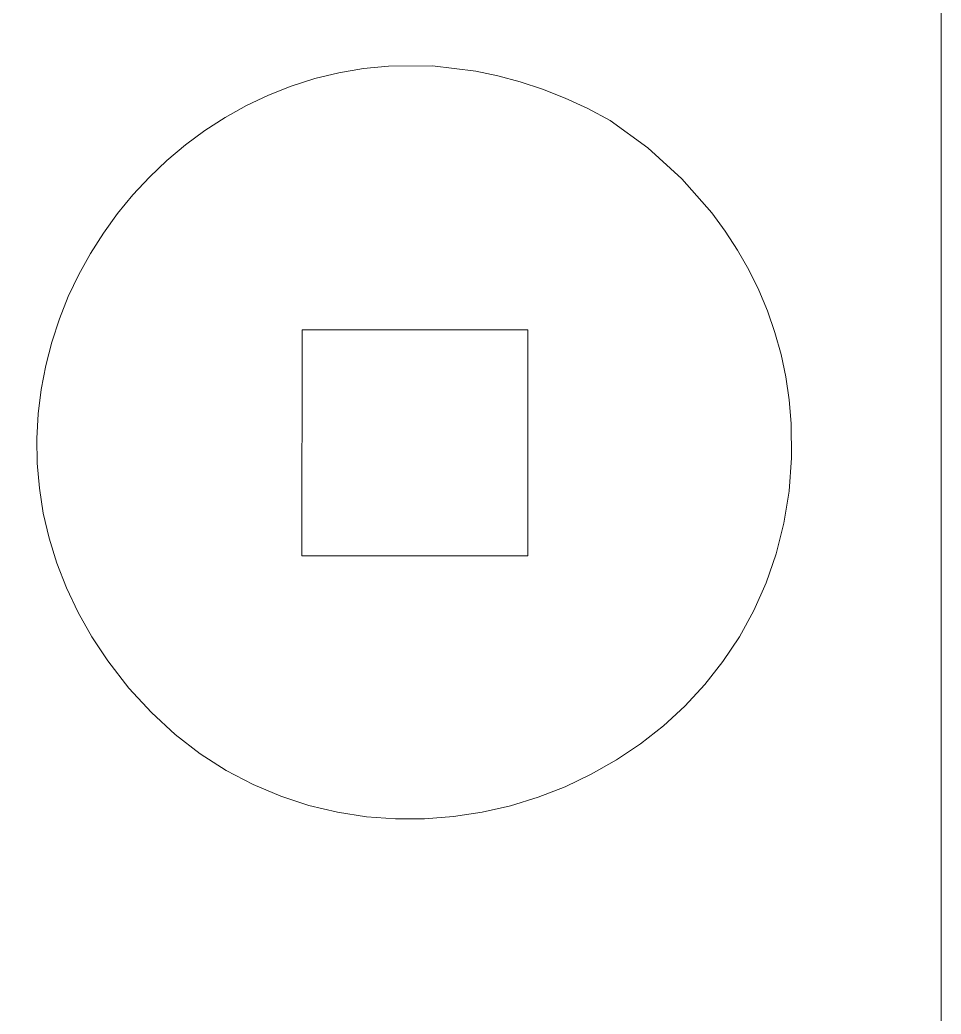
# Model space of a CAD drawing. Header units: centimetres. Extents: x -55 to 59, y -21 to 8.
# Drawn here: x -34.805 to -33.581, y 4.658 to 5.979 of the extents above; entities that cross this region are included whole.
import ezdxf

# ---------------------------------------------------------------- set-up
doc = ezdxf.new("R2010")
doc.units = ezdxf.units.CM
doc.header["$MEASUREMENT"] = 0
doc.layers.add('Camada 1', color=7, linetype='Continuous')

msp = doc.modelspace()

# ---------------------------------------------------------------- linework, layer by layer
at = {"layer": 'Camada 1', "color": 1, "lineweight": 0}
msp.add_lwpolyline([(-54.58141, -21.38276), (-33.58141, -21.38276), (-33.58141, 8.31724), (-54.58141, 8.31724), (-54.58141, -21.38276)], close=True, dxfattribs=at)
at = {"layer": 'Camada 1', "color": 3, "lineweight": 9}
for points, knots in [([(-34.3154, 5.91734), (-34.3154, 5.91734), (-34.25721, 5.91748), (-34.25721, 5.91748), (-34.25721, 5.91748), (-34.25721, 5.91748), (-34.19941, 5.91064), (-34.19941, 5.91064), (-34.19941, 5.91064), (-34.19941, 5.91064), (-34.17009, 5.90452), (-34.17009, 5.90452), (-34.17009, 5.90452), (-34.17009, 5.90452), (-34.14055, 5.89652), (-34.14055, 5.89652), (-34.14055, 5.89652), (-34.14055, 5.89652), (-34.11081, 5.88661), (-34.11081, 5.88661), (-34.11081, 5.88661), (-34.11081, 5.88661), (-34.08092, 5.87472), (-34.08092, 5.87472), (-34.08092, 5.87472), (-34.08092, 5.87472), (-34.05093, 5.8608), (-34.05093, 5.8608), (-34.05093, 5.8608), (-34.05093, 5.8608), (-34.02086, 5.84481), (-34.02086, 5.84481), (-34.02086, 5.84481), (-34.02086, 5.84481), (-33.97101, 5.80847), (-33.97101, 5.80847), (-33.97101, 5.80847), (-33.97101, 5.80847), (-33.92591, 5.76743), (-33.92591, 5.76743), (-33.92591, 5.76743), (-33.92591, 5.76743), (-33.88603, 5.72206), (-33.88603, 5.72206), (-33.88603, 5.72206), (-33.88603, 5.72206), (-33.86818, 5.69786), (-33.86818, 5.69786), (-33.86818, 5.69786), (-33.86818, 5.69786), (-33.85181, 5.67271), (-33.85181, 5.67271), (-33.85181, 5.67271), (-33.85181, 5.67271), (-33.83696, 5.64665), (-33.83696, 5.64665), (-33.83696, 5.64665), (-33.83696, 5.64665), (-33.8237, 5.61972), (-33.8237, 5.61972), (-33.8237, 5.61972), (-33.8237, 5.61972), (-33.81208, 5.59198), (-33.81208, 5.59198), (-33.81208, 5.59198), (-33.81208, 5.59198), (-33.80216, 5.56346), (-33.80216, 5.56346), (-33.80216, 5.56346), (-33.80216, 5.56346), (-33.79399, 5.53421), (-33.79399, 5.53421), (-33.79399, 5.53421), (-33.79399, 5.53421), (-33.78763, 5.50428), (-33.78763, 5.50428), (-33.78763, 5.50428), (-33.78763, 5.50428), (-33.78314, 5.4737), (-33.78314, 5.4737), (-33.78314, 5.4737), (-33.78314, 5.4737), (-33.78058, 5.44252), (-33.78058, 5.44252), (-33.78058, 5.44252), (-33.78058, 5.44252), (-33.78015, 5.39666), (-33.78015, 5.39666), (-33.78015, 5.39666), (-33.78015, 5.39666), (-33.78346, 5.35247), (-33.78346, 5.35247), (-33.78346, 5.35247), (-33.78346, 5.35247), (-33.79031, 5.31002), (-33.79031, 5.31002), (-33.79031, 5.31002), (-33.79031, 5.31002), (-33.80052, 5.26936), (-33.80052, 5.26936), (-33.80052, 5.26936), (-33.80052, 5.26936), (-33.81391, 5.23057), (-33.81391, 5.23057), (-33.81391, 5.23057), (-33.81391, 5.23057), (-33.83028, 5.19372), (-33.83028, 5.19372), (-33.83028, 5.19372), (-33.83028, 5.19372), (-33.84944, 5.15886), (-33.84944, 5.15886), (-33.84944, 5.15886), (-33.84944, 5.15886), (-33.87121, 5.12606), (-33.87121, 5.12606), (-33.87121, 5.12606), (-33.87121, 5.12606), (-33.8954, 5.09539), (-33.8954, 5.09539), (-33.8954, 5.09539), (-33.8954, 5.09539), (-33.92183, 5.06691), (-33.92183, 5.06691), (-33.92183, 5.06691), (-33.92183, 5.06691), (-33.9503, 5.04069), (-33.9503, 5.04069), (-33.9503, 5.04069), (-33.9503, 5.04069), (-33.98063, 5.0168), (-33.98063, 5.0168), (-33.98063, 5.0168), (-33.98063, 5.0168), (-34.01263, 4.99529), (-34.01263, 4.99529), (-34.01263, 4.99529), (-34.01263, 4.99529), (-34.04611, 4.97623), (-34.04611, 4.97623), (-34.04611, 4.97623), (-34.04611, 4.97623), (-34.08089, 4.95969), (-34.08089, 4.95969), (-34.08089, 4.95969), (-34.08089, 4.95969), (-34.11678, 4.94574), (-34.11678, 4.94574), (-34.11678, 4.94574), (-34.11678, 4.94574), (-34.15358, 4.93443), (-34.15358, 4.93443), (-34.15358, 4.93443), (-34.15358, 4.93443), (-34.19112, 4.92584), (-34.19112, 4.92584), (-34.19112, 4.92584), (-34.19112, 4.92584), (-34.2292, 4.92003), (-34.2292, 4.92003), (-34.2292, 4.92003), (-34.2292, 4.92003), (-34.26765, 4.91706), (-34.26765, 4.91706), (-34.26765, 4.91706), (-34.26765, 4.91706), (-34.30626, 4.917), (-34.30626, 4.917), (-34.30626, 4.917), (-34.30626, 4.917), (-34.34485, 4.91991), (-34.34485, 4.91991), (-34.34485, 4.91991), (-34.34485, 4.91991), (-34.38324, 4.92587), (-34.38324, 4.92587), (-34.38324, 4.92587), (-34.38324, 4.92587), (-34.42123, 4.93493), (-34.42123, 4.93493), (-34.42123, 4.93493), (-34.42123, 4.93493), (-34.45865, 4.94716), (-34.45865, 4.94716), (-34.45865, 4.94716), (-34.45865, 4.94716), (-34.49529, 4.96263), (-34.49529, 4.96263), (-34.49529, 4.96263), (-34.49529, 4.96263), (-34.53098, 4.9814), (-34.53098, 4.9814), (-34.53098, 4.9814), (-34.53098, 4.9814), (-34.56553, 5.00354), (-34.56553, 5.00354), (-34.56553, 5.00354), (-34.56553, 5.00354), (-34.59874, 5.0291), (-34.59874, 5.0291), (-34.59874, 5.0291), (-34.59874, 5.0291), (-34.63044, 5.05816), (-34.63044, 5.05816), (-34.63044, 5.05816), (-34.63044, 5.05816), (-34.66043, 5.09079), (-34.66043, 5.09079), (-34.66043, 5.09079), (-34.66043, 5.09079), (-34.68853, 5.12704), (-34.68853, 5.12704), (-34.68853, 5.12704), (-34.68853, 5.12704), (-34.7096, 5.15893), (-34.7096, 5.15893), (-34.7096, 5.15893), (-34.7096, 5.15893), (-34.72785, 5.19127), (-34.72785, 5.19127), (-34.72785, 5.19127), (-34.72785, 5.19127), (-34.74336, 5.22397), (-34.74336, 5.22397), (-34.74336, 5.22397), (-34.74336, 5.22397), (-34.75619, 5.25694), (-34.75619, 5.25694), (-34.75619, 5.25694), (-34.75619, 5.25694), (-34.76641, 5.29008), (-34.76641, 5.29008), (-34.76641, 5.29008), (-34.76641, 5.29008), (-34.7741, 5.32331), (-34.7741, 5.32331), (-34.7741, 5.32331), (-34.7741, 5.32331), (-34.77932, 5.35653), (-34.77932, 5.35653), (-34.77932, 5.35653), (-34.77932, 5.35653), (-34.78215, 5.38965), (-34.78215, 5.38965), (-34.78215, 5.38965), (-34.78215, 5.38965), (-34.78266, 5.42259), (-34.78266, 5.42259), (-34.78266, 5.42259), (-34.78266, 5.42259), (-34.78091, 5.45524), (-34.78091, 5.45524), (-34.78091, 5.45524), (-34.78091, 5.45524), (-34.77698, 5.48752), (-34.77698, 5.48752), (-34.77698, 5.48752), (-34.77698, 5.48752), (-34.77094, 5.51933), (-34.77094, 5.51933), (-34.77094, 5.51933), (-34.77094, 5.51933), (-34.76286, 5.55059), (-34.76286, 5.55059), (-34.76286, 5.55059), (-34.76286, 5.55059), (-34.75281, 5.5812), (-34.75281, 5.5812), (-34.75281, 5.5812), (-34.75281, 5.5812), (-34.74086, 5.61107), (-34.74086, 5.61107), (-34.74086, 5.61107), (-34.74086, 5.61107), (-34.72708, 5.64012), (-34.72708, 5.64012), (-34.72708, 5.64012), (-34.72708, 5.64012), (-34.71154, 5.66824), (-34.71154, 5.66824), (-34.71154, 5.66824), (-34.71154, 5.66824), (-34.69431, 5.69535), (-34.69431, 5.69535), (-34.69431, 5.69535), (-34.69431, 5.69535), (-34.67546, 5.72136), (-34.67546, 5.72136), (-34.67546, 5.72136), (-34.67546, 5.72136), (-34.65507, 5.74616), (-34.65507, 5.74616), (-34.65507, 5.74616), (-34.65507, 5.74616), (-34.6332, 5.76969), (-34.6332, 5.76969), (-34.6332, 5.76969), (-34.6332, 5.76969), (-34.60993, 5.79183), (-34.60993, 5.79183), (-34.60993, 5.79183), (-34.60993, 5.79183), (-34.58532, 5.81251), (-34.58532, 5.81251), (-34.58532, 5.81251), (-34.58532, 5.81251), (-34.55945, 5.83162), (-34.55945, 5.83162), (-34.55945, 5.83162), (-34.55945, 5.83162), (-34.53238, 5.84908), (-34.53238, 5.84908), (-34.53238, 5.84908), (-34.53238, 5.84908), (-34.50419, 5.86479), (-34.50419, 5.86479), (-34.50419, 5.86479), (-34.50419, 5.86479), (-34.47494, 5.87867), (-34.47494, 5.87867), (-34.47494, 5.87867), (-34.47494, 5.87867), (-34.44472, 5.89063), (-34.44472, 5.89063), (-34.44472, 5.89063), (-34.44472, 5.89063), (-34.41358, 5.90056), (-34.41358, 5.90056), (-34.41358, 5.90056), (-34.41358, 5.90056), (-34.3816, 5.90838), (-34.3816, 5.90838), (-34.3816, 5.90838), (-34.3816, 5.90838), (-34.34885, 5.91401), (-34.34885, 5.91401), (-34.34885, 5.91401), (-34.34885, 5.91401), (-34.3154, 5.91734), (-34.3154, 5.91734)], [0, 0, 0, 0, 0.0116279, 0.0116279, 0.0116279, 0.0116279, 0.0232558, 0.0232558, 0.0232558, 0.0232558, 0.0348837, 0.0348837, 0.0348837, 0.0348837, 0.0465116, 0.0465116, 0.0465116, 0.0465116, 0.0581395, 0.0581395, 0.0581395, 0.0581395, 0.0697674, 0.0697674, 0.0697674, 0.0697674, 0.0813953, 0.0813953, 0.0813953, 0.0813953, 0.0930233, 0.0930233, 0.0930233, 0.0930233, 0.1046512, 0.1046512, 0.1046512, 0.1046512, 0.1162791, 0.1162791, 0.1162791, 0.1162791, 0.127907, 0.127907, 0.127907, 0.127907, 0.1395349, 0.1395349, 0.1395349, 0.1395349, 0.1511628, 0.1511628, 0.1511628, 0.1511628, 0.1627907, 0.1627907, 0.1627907, 0.1627907, 0.1744186, 0.1744186, 0.1744186, 0.1744186, 0.1860465, 0.1860465, 0.1860465, 0.1860465, 0.1976744, 0.1976744, 0.1976744, 0.1976744, 0.2093023, 0.2093023, 0.2093023, 0.2093023, 0.2209302, 0.2209302, 0.2209302, 0.2209302, 0.2325581, 0.2325581, 0.2325581, 0.2325581, 0.244186, 0.244186, 0.244186, 0.244186, 0.255814, 0.255814, 0.255814, 0.255814, 0.2674419, 0.2674419, 0.2674419, 0.2674419, 0.2790698, 0.2790698, 0.2790698, 0.2790698, 0.2906977, 0.2906977, 0.2906977, 0.2906977, 0.3023256, 0.3023256, 0.3023256, 0.3023256, 0.3139535, 0.3139535, 0.3139535, 0.3139535, 0.3255814, 0.3255814, 0.3255814, 0.3255814, 0.3372093, 0.3372093, 0.3372093, 0.3372093, 0.3488372, 0.3488372, 0.3488372, 0.3488372, 0.3604651, 0.3604651, 0.3604651, 0.3604651, 0.372093, 0.372093, 0.372093, 0.372093, 0.3837209, 0.3837209, 0.3837209, 0.3837209, 0.3953488, 0.3953488, 0.3953488, 0.3953488, 0.4069767, 0.4069767, 0.4069767, 0.4069767, 0.4186047, 0.4186047, 0.4186047, 0.4186047, 0.4302326, 0.4302326, 0.4302326, 0.4302326, 0.4418605, 0.4418605, 0.4418605, 0.4418605, 0.4534884, 0.4534884, 0.4534884, 0.4534884, 0.4651163, 0.4651163, 0.4651163, 0.4651163, 0.4767442, 0.4767442, 0.4767442, 0.4767442, 0.4883721, 0.4883721, 0.4883721, 0.4883721, 0.5, 0.5, 0.5, 0.5, 0.5116279, 0.5116279, 0.5116279, 0.5116279, 0.5232558, 0.5232558, 0.5232558, 0.5232558, 0.5348837, 0.5348837, 0.5348837, 0.5348837, 0.5465116, 0.5465116, 0.5465116, 0.5465116, 0.5581395, 0.5581395, 0.5581395, 0.5581395, 0.5697674, 0.5697674, 0.5697674, 0.5697674, 0.5813953, 0.5813953, 0.5813953, 0.5813953, 0.5930233, 0.5930233, 0.5930233, 0.5930233, 0.6046512, 0.6046512, 0.6046512, 0.6046512, 0.6162791, 0.6162791, 0.6162791, 0.6162791, 0.627907, 0.627907, 0.627907, 0.627907, 0.6395349, 0.6395349, 0.6395349, 0.6395349, 0.6511628, 0.6511628, 0.6511628, 0.6511628, 0.6627907, 0.6627907, 0.6627907, 0.6627907, 0.6744186, 0.6744186, 0.6744186, 0.6744186, 0.6860465, 0.6860465, 0.6860465, 0.6860465, 0.6976744, 0.6976744, 0.6976744, 0.6976744, 0.7093023, 0.7093023, 0.7093023, 0.7093023, 0.7209302, 0.7209302, 0.7209302, 0.7209302, 0.7325581, 0.7325581, 0.7325581, 0.7325581, 0.744186, 0.744186, 0.744186, 0.744186, 0.755814, 0.755814, 0.755814, 0.755814, 0.7674419, 0.7674419, 0.7674419, 0.7674419, 0.7790698, 0.7790698, 0.7790698, 0.7790698, 0.7906977, 0.7906977, 0.7906977, 0.7906977, 0.8023256, 0.8023256, 0.8023256, 0.8023256, 0.8139535, 0.8139535, 0.8139535, 0.8139535, 0.8255814, 0.8255814, 0.8255814, 0.8255814, 0.8372093, 0.8372093, 0.8372093, 0.8372093, 0.8488372, 0.8488372, 0.8488372, 0.8488372, 0.8604651, 0.8604651, 0.8604651, 0.8604651, 0.872093, 0.872093, 0.872093, 0.872093, 0.8837209, 0.8837209, 0.8837209, 0.8837209, 0.8953488, 0.8953488, 0.8953488, 0.8953488, 0.9069767, 0.9069767, 0.9069767, 0.9069767, 0.9186047, 0.9186047, 0.9186047, 0.9186047, 0.9302326, 0.9302326, 0.9302326, 0.9302326, 0.9418605, 0.9418605, 0.9418605, 0.9418605, 0.9534884, 0.9534884, 0.9534884, 0.9534884, 0.9651163, 0.9651163, 0.9651163, 0.9651163, 0.9767442, 0.9767442, 0.9767442, 0.9767442, 1, 1, 1, 1]), ([(-37.90591, -15.2786), (-37.90591, -15.2786), (-37.94741, -14.50906), (-37.94741, -14.50906), (-37.94741, -14.50906), (-37.94741, -14.50906), (-37.78454, -14.38491), (-37.78454, -14.38491), (-37.78454, -14.38491), (-37.78454, -14.38491), (-37.85482, -14.29483), (-37.85482, -14.29483), (-37.85482, -14.29483), (-37.85482, -14.29483), (-37.90463, -14.23269), (-37.90463, -14.23269), (-37.90463, -14.23269), (-37.90463, -14.23269), (-37.93764, -14.189), (-37.93764, -14.189), (-37.93764, -14.189), (-37.93764, -14.189), (-37.94899, -14.17111), (-37.94899, -14.17111), (-37.94899, -14.17111), (-37.94899, -14.17111), (-37.9575, -14.15428), (-37.9575, -14.15428), (-37.9575, -14.15428), (-37.9575, -14.15428), (-37.96364, -14.13732), (-37.96364, -14.13732), (-37.96364, -14.13732), (-37.96364, -14.13732), (-37.96787, -14.11905), (-37.96787, -14.11905), (-37.96787, -14.11905), (-37.96787, -14.11905), (-37.97239, -14.07384), (-37.97239, -14.07384), (-37.97239, -14.07384), (-37.97239, -14.07384), (-37.97855, -13.91554), (-37.97855, -13.91554), (-37.97855, -13.91554), (-37.97855, -13.91554), (-37.9797, -13.42995), (-37.9797, -13.42995), (-37.9797, -13.42995), (-37.9797, -13.42995), (-37.6789, -13.43012), (-37.6789, -13.43012), (-37.6789, -13.43012), (-37.6789, -13.43012), (-37.67875, -13.127), (-37.67875, -13.127), (-37.67875, -13.127), (-37.67875, -13.127), (-37.97952, -13.12683), (-37.97952, -13.12683), (-37.97952, -13.12683), (-37.97952, -13.12683), (-37.97952, -5.31537), (-37.97952, -5.31537), (-37.97952, -5.31537), (-37.97952, -5.31537), (-37.97665, 5.56154), (-37.97665, 5.56154), (-37.97665, 5.56154), (-37.97665, 5.56154), (-35.65046, 5.40031), (-35.65046, 5.40031), (-35.65046, 5.40031), (-35.65046, 5.40031), (-35.65361, 1.75943), (-35.65361, 1.75943), (-35.65361, 1.75943), (-35.65361, 1.75943), (-35.89742, 1.4787), (-35.89742, 1.4787), (-35.89742, 1.4787), (-35.89742, 1.4787), (-35.93668, 1.42464), (-35.93668, 1.42464), (-35.93668, 1.42464), (-35.93668, 1.42464), (-35.97435, 1.36982), (-35.97435, 1.36982), (-35.97435, 1.36982), (-35.97435, 1.36982), (-36.04494, 1.25799), (-36.04494, 1.25799), (-36.04494, 1.25799), (-36.04494, 1.25799), (-36.10921, 1.14346), (-36.10921, 1.14346), (-36.10921, 1.14346), (-36.10921, 1.14346), (-36.16716, 1.02647), (-36.16716, 1.02647), (-36.16716, 1.02647), (-36.16716, 1.02647), (-36.21881, 0.90729), (-36.21881, 0.90729), (-36.21881, 0.90729), (-36.21881, 0.90729), (-36.26419, 0.78615), (-36.26419, 0.78615), (-36.26419, 0.78615), (-36.26419, 0.78615), (-36.30329, 0.66331), (-36.30329, 0.66331), (-36.30329, 0.66331), (-36.30329, 0.66331), (-36.33614, 0.53902), (-36.33614, 0.53902), (-36.33614, 0.53902), (-36.33614, 0.53902), (-36.36275, 0.41354), (-36.36275, 0.41354), (-36.36275, 0.41354), (-36.36275, 0.41354), (-36.38314, 0.28711), (-36.38314, 0.28711), (-36.38314, 0.28711), (-36.38314, 0.28711), (-36.39731, 0.15998), (-36.39731, 0.15998), (-36.39731, 0.15998), (-36.39731, 0.15998), (-36.40529, 0.03242), (-36.40529, 0.03242), (-36.40529, 0.03242), (-36.40529, 0.03242), (-36.40708, -0.09535), (-36.40708, -0.09535), (-36.40708, -0.09535), (-36.40708, -0.09535), (-36.40271, -0.22305), (-36.40271, -0.22305), (-36.40271, -0.22305), (-36.40271, -0.22305), (-36.39218, -0.35044), (-36.39218, -0.35044), (-36.39218, -0.35044), (-36.39218, -0.35044), (-36.37552, -0.47728), (-36.37552, -0.47728), (-36.37552, -0.47728), (-36.37552, -0.47728), (-36.35273, -0.6033), (-36.35273, -0.6033), (-36.35273, -0.6033), (-36.35273, -0.6033), (-36.32383, -0.72826), (-36.32383, -0.72826), (-36.32383, -0.72826), (-36.32383, -0.72826), (-36.28883, -0.8519), (-36.28883, -0.8519), (-36.28883, -0.8519), (-36.28883, -0.8519), (-36.24776, -0.97398), (-36.24776, -0.97398), (-36.24776, -0.97398), (-36.24776, -0.97398), (-36.20061, -1.09424), (-36.20061, -1.09424), (-36.20061, -1.09424), (-36.20061, -1.09424), (-36.14742, -1.21244), (-36.14742, -1.21244), (-36.14742, -1.21244), (-36.14742, -1.21244), (-36.08819, -1.32831), (-36.08819, -1.32831), (-36.08819, -1.32831), (-36.08819, -1.32831), (-36.02293, -1.44162), (-36.02293, -1.44162), (-36.02293, -1.44162), (-36.02293, -1.44162), (-35.95166, -1.5521), (-35.95166, -1.5521), (-35.95166, -1.5521), (-35.95166, -1.5521), (-35.8744, -1.65952), (-35.8744, -1.65952), (-35.8744, -1.65952), (-35.8744, -1.65952), (-35.79116, -1.76361), (-35.79116, -1.76361), (-35.79116, -1.76361), (-35.79116, -1.76361), (-35.70196, -1.86412), (-35.70196, -1.86412), (-35.70196, -1.86412), (-35.70196, -1.86412), (-35.65512, -1.91296), (-35.65512, -1.91296), (-35.65512, -1.91296), (-35.65512, -1.91296), (-35.6068, -1.96081), (-35.6068, -1.96081), (-35.6068, -1.96081), (-35.6068, -1.96081), (-35.55699, -2.00764), (-35.55699, -2.00764), (-35.55699, -2.00764), (-35.55699, -2.00764), (-35.5057, -2.05342), (-35.5057, -2.05342), (-35.5057, -2.05342), (-35.5057, -2.05342), (-35.45293, -2.09812), (-35.45293, -2.09812), (-35.45293, -2.09812), (-35.45293, -2.09812), (-35.39869, -2.14171), (-35.39869, -2.14171), (-35.39869, -2.14171), (-35.39869, -2.14171), (-35.34296, -2.18415), (-35.34296, -2.18415), (-35.34296, -2.18415), (-35.34296, -2.18415), (-35.28576, -2.22541), (-35.28576, -2.22541), (-35.28576, -2.22541), (-35.28576, -2.22541), (-35.18521, -2.29225), (-35.18521, -2.29225), (-35.18521, -2.29225), (-35.18521, -2.29225), (-35.07979, -2.35512), (-35.07979, -2.35512), (-35.07979, -2.35512), (-35.07979, -2.35512), (-34.97034, -2.41359), (-34.97034, -2.41359), (-34.97034, -2.41359), (-34.97034, -2.41359), (-34.85774, -2.46724), (-34.85774, -2.46724), (-34.85774, -2.46724), (-34.85774, -2.46724), (-34.74284, -2.51566), (-34.74284, -2.51566), (-34.74284, -2.51566), (-34.74284, -2.51566), (-34.62651, -2.55842), (-34.62651, -2.55842), (-34.62651, -2.55842), (-34.62651, -2.55842), (-34.50962, -2.59509), (-34.50962, -2.59509), (-34.50962, -2.59509), (-34.50962, -2.59509), (-34.39302, -2.62525), (-34.39302, -2.62525), (-34.39302, -2.62525), (-34.39302, -2.62525), (-34.1162, -2.67286), (-34.1162, -2.67286), (-34.1162, -2.67286), (-34.1162, -2.67286), (-33.80534, -2.69187), (-33.80534, -2.69187), (-33.80534, -2.69187), (-33.80534, -2.69187), (-33.78312, -12.46966), (-33.78312, -12.46966), (-33.78312, -12.46966), (-33.78312, -12.46966), (-33.79689, -14.27862), (-33.79689, -14.27862), (-33.79689, -14.27862), (-33.79689, -14.27862), (-34.14054, -14.30727), (-34.14054, -14.30727), (-34.14054, -14.30727), (-34.14054, -14.30727), (-34.2071, -14.31689), (-34.2071, -14.31689), (-34.2071, -14.31689), (-34.2071, -14.31689), (-34.2732, -14.32864), (-34.2732, -14.32864), (-34.2732, -14.32864), (-34.2732, -14.32864), (-34.33882, -14.34243), (-34.33882, -14.34243), (-34.33882, -14.34243), (-34.33882, -14.34243), (-34.40397, -14.35815), (-34.40397, -14.35815), (-34.40397, -14.35815), (-34.40397, -14.35815), (-34.46865, -14.37569), (-34.46865, -14.37569), (-34.46865, -14.37569), (-34.46865, -14.37569), (-34.53285, -14.39496), (-34.53285, -14.39496), (-34.53285, -14.39496), (-34.53285, -14.39496), (-34.65982, -14.43826), (-34.65982, -14.43826), (-34.65982, -14.43826), (-34.65982, -14.43826), (-34.78484, -14.4872), (-34.78484, -14.4872), (-34.78484, -14.4872), (-34.78484, -14.4872), (-34.90791, -14.54097), (-34.90791, -14.54097), (-34.90791, -14.54097), (-34.90791, -14.54097), (-35.02901, -14.59873), (-35.02901, -14.59873), (-35.02901, -14.59873), (-35.02901, -14.59873), (-35.14812, -14.65965), (-35.14812, -14.65965), (-35.14812, -14.65965), (-35.14812, -14.65965), (-35.28576, -14.75103), (-35.28576, -14.75103), (-35.28576, -14.75103), (-35.28576, -14.75103), (-35.43964, -14.86731), (-35.43964, -14.86731), (-35.43964, -14.86731), (-35.43964, -14.86731), (-35.5273, -14.94402), (-35.5273, -14.94402), (-35.5273, -14.94402), (-35.5273, -14.94402), (-35.61094, -15.0235), (-35.61094, -15.0235), (-35.61094, -15.0235), (-35.61094, -15.0235), (-35.69051, -15.10565), (-35.69051, -15.10565), (-35.69051, -15.10565), (-35.69051, -15.10565), (-35.76599, -15.19032), (-35.76599, -15.19032), (-35.76599, -15.19032), (-35.76599, -15.19032), (-35.83735, -15.2774), (-35.83735, -15.2774), (-35.83735, -15.2774), (-35.83735, -15.2774), (-35.90457, -15.36676), (-35.90457, -15.36676), (-35.90457, -15.36676), (-35.90457, -15.36676), (-35.96762, -15.45827), (-35.96762, -15.45827), (-35.96762, -15.45827), (-35.96762, -15.45827), (-36.02647, -15.5518), (-36.02647, -15.5518), (-36.02647, -15.5518), (-36.02647, -15.5518), (-36.08109, -15.64722), (-36.08109, -15.64722), (-36.08109, -15.64722), (-36.08109, -15.64722), (-36.13145, -15.74441), (-36.13145, -15.74441), (-36.13145, -15.74441), (-36.13145, -15.74441), (-36.17752, -15.84324), (-36.17752, -15.84324), (-36.17752, -15.84324), (-36.17752, -15.84324), (-36.21929, -15.94358), (-36.21929, -15.94358), (-36.21929, -15.94358), (-36.21929, -15.94358), (-36.25671, -16.04531), (-36.25671, -16.04531), (-36.25671, -16.04531), (-36.25671, -16.04531), (-36.28976, -16.1483), (-36.28976, -16.1483), (-36.28976, -16.1483), (-36.28976, -16.1483), (-36.31842, -16.25242), (-36.31842, -16.25242), (-36.31842, -16.25242), (-36.31842, -16.25242), (-36.34265, -16.35754), (-36.34265, -16.35754), (-36.34265, -16.35754), (-36.34265, -16.35754), (-36.36244, -16.46354), (-36.36244, -16.46354), (-36.36244, -16.46354), (-36.36244, -16.46354), (-36.37774, -16.5703), (-36.37774, -16.5703), (-36.37774, -16.5703), (-36.37774, -16.5703), (-36.38853, -16.67767), (-36.38853, -16.67767), (-36.38853, -16.67767), (-36.38853, -16.67767), (-36.39479, -16.78554), (-36.39479, -16.78554), (-36.39479, -16.78554), (-36.39479, -16.78554), (-36.39648, -16.89377), (-36.39648, -16.89377), (-36.39648, -16.89377), (-36.39648, -16.89377), (-36.39358, -17.00225), (-36.39358, -17.00225), (-36.39358, -17.00225), (-36.39358, -17.00225), (-36.38606, -17.11084), (-36.38606, -17.11084), (-36.38606, -17.11084), (-36.38606, -17.11084), (-36.37389, -17.21941), (-36.37389, -17.21941), (-36.37389, -17.21941), (-36.37389, -17.21941), (-36.35705, -17.32785), (-36.35705, -17.32785), (-36.35705, -17.32785), (-36.35705, -17.32785), (-36.3355, -17.43602), (-36.3355, -17.43602), (-36.3355, -17.43602), (-36.3355, -17.43602), (-36.30922, -17.54379), (-36.30922, -17.54379), (-36.30922, -17.54379), (-36.30922, -17.54379), (-36.27818, -17.65104), (-36.27818, -17.65104), (-36.27818, -17.65104), (-36.27818, -17.65104), (-36.24236, -17.75764), (-36.24236, -17.75764), (-36.24236, -17.75764), (-36.24236, -17.75764), (-36.20172, -17.86346), (-36.20172, -17.86346), (-36.20172, -17.86346), (-36.20172, -17.86346), (-36.15623, -17.96838), (-36.15623, -17.96838), (-36.15623, -17.96838), (-36.15623, -17.96838), (-36.10587, -18.07226), (-36.10587, -18.07226), (-36.10587, -18.07226), (-36.10587, -18.07226), (-35.93525, -18.36065), (-35.93525, -18.36065), (-35.93525, -18.36065), (-35.93525, -18.36065), (-35.93709, -21.32706), (-35.93709, -21.32706), (-35.93709, -21.32706), (-35.93709, -21.32706), (-36.21798, -21.32583), (-36.21798, -21.32583), (-36.21798, -21.32583), (-36.21798, -21.32583), (-36.21865, -20.9067), (-36.21865, -20.9067), (-36.21865, -20.9067), (-36.21865, -20.9067), (-37.16858, -20.9067), (-37.16858, -20.9067), (-37.16858, -20.9067), (-37.16858, -20.9067), (-37.16858, -21.29246), (-37.16858, -21.29246), (-37.16858, -21.29246), (-37.16858, -21.29246), (-37.18786, -21.28658), (-37.18786, -21.28658), (-37.18786, -21.28658), (-37.18786, -21.28658), (-37.21634, -21.26862), (-37.21634, -21.26862), (-37.21634, -21.26862), (-37.21634, -21.26862), (-37.24118, -21.24971), (-37.24118, -21.24971), (-37.24118, -21.24971), (-37.24118, -21.24971), (-37.26268, -21.22975), (-37.26268, -21.22975), (-37.26268, -21.22975), (-37.26268, -21.22975), (-37.28116, -21.20865), (-37.28116, -21.20865), (-37.28116, -21.20865), (-37.28116, -21.20865), (-37.29694, -21.18632), (-37.29694, -21.18632), (-37.29694, -21.18632), (-37.29694, -21.18632), (-37.31032, -21.16268), (-37.31032, -21.16268), (-37.31032, -21.16268), (-37.31032, -21.16268), (-37.32161, -21.13764), (-37.32161, -21.13764), (-37.32161, -21.13764), (-37.32161, -21.13764), (-37.33114, -21.11111), (-37.33114, -21.11111), (-37.33114, -21.11111), (-37.33114, -21.11111), (-37.34613, -21.05323), (-37.34613, -21.05323), (-37.34613, -21.05323), (-37.34613, -21.05323), (-37.35779, -20.98832), (-37.35779, -20.98832), (-37.35779, -20.98832), (-37.35779, -20.98832), (-37.38112, -20.83463), (-37.38112, -20.83463), (-37.38112, -20.83463), (-37.38112, -20.83463), (-37.44038, -20.45924), (-37.44038, -20.45924), (-37.44038, -20.45924), (-37.44038, -20.45924), (-37.49528, -20.07669), (-37.49528, -20.07669), (-37.49528, -20.07669), (-37.49528, -20.07669), (-37.54608, -19.68795), (-37.54608, -19.68795), (-37.54608, -19.68795), (-37.54608, -19.68795), (-37.59303, -19.29399), (-37.59303, -19.29399), (-37.59303, -19.29399), (-37.59303, -19.29399), (-37.63637, -18.89576), (-37.63637, -18.89576), (-37.63637, -18.89576), (-37.63637, -18.89576), (-37.67636, -18.49422), (-37.67636, -18.49422), (-37.67636, -18.49422), (-37.67636, -18.49422), (-37.71326, -18.09035), (-37.71326, -18.09035), (-37.71326, -18.09035), (-37.71326, -18.09035), (-37.7473, -17.6851), (-37.7473, -17.6851), (-37.7473, -17.6851), (-37.7473, -17.6851), (-37.77876, -17.27943), (-37.77876, -17.27943), (-37.77876, -17.27943), (-37.77876, -17.27943), (-37.80787, -16.87431), (-37.80787, -16.87431), (-37.80787, -16.87431), (-37.80787, -16.87431), (-37.83489, -16.47071), (-37.83489, -16.47071), (-37.83489, -16.47071), (-37.83489, -16.47071), (-37.86006, -16.06958), (-37.86006, -16.06958), (-37.86006, -16.06958), (-37.86006, -16.06958), (-37.90591, -15.2786), (-37.90591, -15.2786)], [0, 0, 0, 0, 0.0068027, 0.0068027, 0.0068027, 0.0068027, 0.0136054, 0.0136054, 0.0136054, 0.0136054, 0.0204082, 0.0204082, 0.0204082, 0.0204082, 0.0272109, 0.0272109, 0.0272109, 0.0272109, 0.0340136, 0.0340136, 0.0340136, 0.0340136, 0.0408163, 0.0408163, 0.0408163, 0.0408163, 0.047619, 0.047619, 0.047619, 0.047619, 0.0544218, 0.0544218, 0.0544218, 0.0544218, 0.0612245, 0.0612245, 0.0612245, 0.0612245, 0.0680272, 0.0680272, 0.0680272, 0.0680272, 0.0748299, 0.0748299, 0.0748299, 0.0748299, 0.0816327, 0.0816327, 0.0816327, 0.0816327, 0.0884354, 0.0884354, 0.0884354, 0.0884354, 0.0952381, 0.0952381, 0.0952381, 0.0952381, 0.1020408, 0.1020408, 0.1020408, 0.1020408, 0.1088435, 0.1088435, 0.1088435, 0.1088435, 0.1156463, 0.1156463, 0.1156463, 0.1156463, 0.122449, 0.122449, 0.122449, 0.122449, 0.1292517, 0.1292517, 0.1292517, 0.1292517, 0.1360544, 0.1360544, 0.1360544, 0.1360544, 0.1428571, 0.1428571, 0.1428571, 0.1428571, 0.1496599, 0.1496599, 0.1496599, 0.1496599, 0.1564626, 0.1564626, 0.1564626, 0.1564626, 0.1632653, 0.1632653, 0.1632653, 0.1632653, 0.170068, 0.170068, 0.170068, 0.170068, 0.1768707, 0.1768707, 0.1768707, 0.1768707, 0.1836735, 0.1836735, 0.1836735, 0.1836735, 0.1904762, 0.1904762, 0.1904762, 0.1904762, 0.1972789, 0.1972789, 0.1972789, 0.1972789, 0.2040816, 0.2040816, 0.2040816, 0.2040816, 0.2108844, 0.2108844, 0.2108844, 0.2108844, 0.2176871, 0.2176871, 0.2176871, 0.2176871, 0.2244898, 0.2244898, 0.2244898, 0.2244898, 0.2312925, 0.2312925, 0.2312925, 0.2312925, 0.2380952, 0.2380952, 0.2380952, 0.2380952, 0.244898, 0.244898, 0.244898, 0.244898, 0.2517007, 0.2517007, 0.2517007, 0.2517007, 0.2585034, 0.2585034, 0.2585034, 0.2585034, 0.2653061, 0.2653061, 0.2653061, 0.2653061, 0.2721088, 0.2721088, 0.2721088, 0.2721088, 0.2789116, 0.2789116, 0.2789116, 0.2789116, 0.2857143, 0.2857143, 0.2857143, 0.2857143, 0.292517, 0.292517, 0.292517, 0.292517, 0.2993197, 0.2993197, 0.2993197, 0.2993197, 0.3061224, 0.3061224, 0.3061224, 0.3061224, 0.3129252, 0.3129252, 0.3129252, 0.3129252, 0.3197279, 0.3197279, 0.3197279, 0.3197279, 0.3265306, 0.3265306, 0.3265306, 0.3265306, 0.3333333, 0.3333333, 0.3333333, 0.3333333, 0.3401361, 0.3401361, 0.3401361, 0.3401361, 0.3469388, 0.3469388, 0.3469388, 0.3469388, 0.3537415, 0.3537415, 0.3537415, 0.3537415, 0.3605442, 0.3605442, 0.3605442, 0.3605442, 0.3673469, 0.3673469, 0.3673469, 0.3673469, 0.3741497, 0.3741497, 0.3741497, 0.3741497, 0.3809524, 0.3809524, 0.3809524, 0.3809524, 0.3877551, 0.3877551, 0.3877551, 0.3877551, 0.3945578, 0.3945578, 0.3945578, 0.3945578, 0.4013605, 0.4013605, 0.4013605, 0.4013605, 0.4081633, 0.4081633, 0.4081633, 0.4081633, 0.414966, 0.414966, 0.414966, 0.414966, 0.4217687, 0.4217687, 0.4217687, 0.4217687, 0.4285714, 0.4285714, 0.4285714, 0.4285714, 0.4353741, 0.4353741, 0.4353741, 0.4353741, 0.4421769, 0.4421769, 0.4421769, 0.4421769, 0.4489796, 0.4489796, 0.4489796, 0.4489796, 0.4557823, 0.4557823, 0.4557823, 0.4557823, 0.462585, 0.462585, 0.462585, 0.462585, 0.4693878, 0.4693878, 0.4693878, 0.4693878, 0.4761905, 0.4761905, 0.4761905, 0.4761905, 0.4829932, 0.4829932, 0.4829932, 0.4829932, 0.4897959, 0.4897959, 0.4897959, 0.4897959, 0.4965986, 0.4965986, 0.4965986, 0.4965986, 0.5034014, 0.5034014, 0.5034014, 0.5034014, 0.5102041, 0.5102041, 0.5102041, 0.5102041, 0.5170068, 0.5170068, 0.5170068, 0.5170068, 0.5238095, 0.5238095, 0.5238095, 0.5238095, 0.5306122, 0.5306122, 0.5306122, 0.5306122, 0.537415, 0.537415, 0.537415, 0.537415, 0.5442177, 0.5442177, 0.5442177, 0.5442177, 0.5510204, 0.5510204, 0.5510204, 0.5510204, 0.5578231, 0.5578231, 0.5578231, 0.5578231, 0.5646259, 0.5646259, 0.5646259, 0.5646259, 0.5714286, 0.5714286, 0.5714286, 0.5714286, 0.5782313, 0.5782313, 0.5782313, 0.5782313, 0.585034, 0.585034, 0.585034, 0.585034, 0.5918367, 0.5918367, 0.5918367, 0.5918367, 0.5986395, 0.5986395, 0.5986395, 0.5986395, 0.6054422, 0.6054422, 0.6054422, 0.6054422, 0.6122449, 0.6122449, 0.6122449, 0.6122449, 0.6190476, 0.6190476, 0.6190476, 0.6190476, 0.6258503, 0.6258503, 0.6258503, 0.6258503, 0.6326531, 0.6326531, 0.6326531, 0.6326531, 0.6394558, 0.6394558, 0.6394558, 0.6394558, 0.6462585, 0.6462585, 0.6462585, 0.6462585, 0.6530612, 0.6530612, 0.6530612, 0.6530612, 0.6598639, 0.6598639, 0.6598639, 0.6598639, 0.6666667, 0.6666667, 0.6666667, 0.6666667, 0.6734694, 0.6734694, 0.6734694, 0.6734694, 0.6802721, 0.6802721, 0.6802721, 0.6802721, 0.6870748, 0.6870748, 0.6870748, 0.6870748, 0.6938776, 0.6938776, 0.6938776, 0.6938776, 0.7006803, 0.7006803, 0.7006803, 0.7006803, 0.707483, 0.707483, 0.707483, 0.707483, 0.7142857, 0.7142857, 0.7142857, 0.7142857, 0.7210884, 0.7210884, 0.7210884, 0.7210884, 0.7278912, 0.7278912, 0.7278912, 0.7278912, 0.7346939, 0.7346939, 0.7346939, 0.7346939, 0.7414966, 0.7414966, 0.7414966, 0.7414966, 0.7482993, 0.7482993, 0.7482993, 0.7482993, 0.755102, 0.755102, 0.755102, 0.755102, 0.7619048, 0.7619048, 0.7619048, 0.7619048, 0.7687075, 0.7687075, 0.7687075, 0.7687075, 0.7755102, 0.7755102, 0.7755102, 0.7755102, 0.7823129, 0.7823129, 0.7823129, 0.7823129, 0.7891156, 0.7891156, 0.7891156, 0.7891156, 0.7959184, 0.7959184, 0.7959184, 0.7959184, 0.8027211, 0.8027211, 0.8027211, 0.8027211, 0.8095238, 0.8095238, 0.8095238, 0.8095238, 0.8163265, 0.8163265, 0.8163265, 0.8163265, 0.8231293, 0.8231293, 0.8231293, 0.8231293, 0.829932, 0.829932, 0.829932, 0.829932, 0.8367347, 0.8367347, 0.8367347, 0.8367347, 0.8435374, 0.8435374, 0.8435374, 0.8435374, 0.8503401, 0.8503401, 0.8503401, 0.8503401, 0.8571429, 0.8571429, 0.8571429, 0.8571429, 0.8639456, 0.8639456, 0.8639456, 0.8639456, 0.8707483, 0.8707483, 0.8707483, 0.8707483, 0.877551, 0.877551, 0.877551, 0.877551, 0.8843537, 0.8843537, 0.8843537, 0.8843537, 0.8911565, 0.8911565, 0.8911565, 0.8911565, 0.8979592, 0.8979592, 0.8979592, 0.8979592, 0.9047619, 0.9047619, 0.9047619, 0.9047619, 0.9115646, 0.9115646, 0.9115646, 0.9115646, 0.9183673, 0.9183673, 0.9183673, 0.9183673, 0.9251701, 0.9251701, 0.9251701, 0.9251701, 0.9319728, 0.9319728, 0.9319728, 0.9319728, 0.9387755, 0.9387755, 0.9387755, 0.9387755, 0.9455782, 0.9455782, 0.9455782, 0.9455782, 0.952381, 0.952381, 0.952381, 0.952381, 0.9591837, 0.9591837, 0.9591837, 0.9591837, 0.9659864, 0.9659864, 0.9659864, 0.9659864, 0.9727891, 0.9727891, 0.9727891, 0.9727891, 0.9795918, 0.9795918, 0.9795918, 0.9795918, 0.9863946, 0.9863946, 0.9863946, 0.9863946, 1, 1, 1, 1])]:
    msp.add_open_spline(points, degree=3, knots=knots, dxfattribs=at)
at = {"layer": 'Camada 1', "color": 5, "lineweight": 9}
msp.add_open_spline([(-34.13025, 5.56687), (-34.13025, 5.56687), (-34.43044, 5.56692), (-34.43044, 5.56692), (-34.43044, 5.56692), (-34.43044, 5.56692), (-34.43057, 5.26661), (-34.43057, 5.26661), (-34.43057, 5.26661), (-34.43057, 5.26661), (-34.13025, 5.26661), (-34.13025, 5.26661), (-34.13025, 5.26661), (-34.13025, 5.26661), (-34.13025, 5.56687), (-34.13025, 5.56687)], degree=3, knots=[0, 0, 0, 0, 0.2, 0.2, 0.2, 0.2, 0.4, 0.4, 0.4, 0.4, 0.6, 0.6, 0.6, 0.6, 1, 1, 1, 1], dxfattribs=at)

doc.saveas('drawing.dxf')
